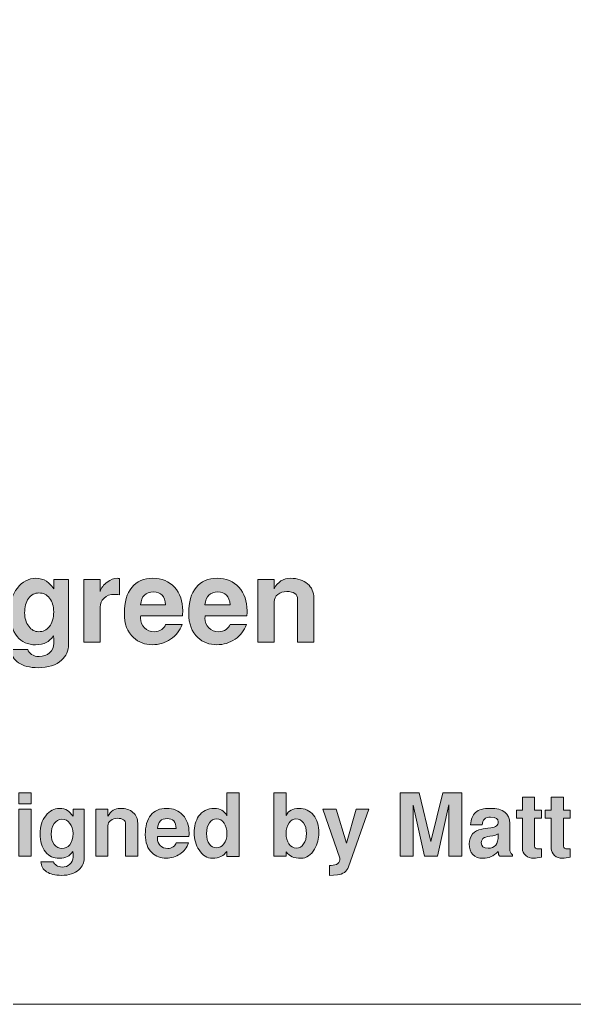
# Model space of a CAD drawing. Header units: inches. Extents: x 1.02 to 5.12, y -4.53 to -1.03.
# Drawn here: x 3.082 to 3.88, y -4.527 to -3.111 of the extents above; entities that cross this region are included whole.
import ezdxf

# ---------------------------------------------------------------- set-up
doc = ezdxf.new("R2010")
doc.units = ezdxf.units.IN
doc.header["$MEASUREMENT"] = 0
doc.layers.add('Layer 1', color=7, linetype='Continuous')

# ---------------------------------------------------------------- blocks, each defined once
blk = doc.blocks.new('block 18')
at = {"layer": 'Layer 1', "true_color": 0xed1f24}
h = blk.add_hatch(color=240, dxfattribs=at)
h.dxf.hatch_style = 2
edge = h.paths.add_edge_path()
edge.add_spline(control_points=[(3.152, -4.0092), (3.152, -4.0182), (3.1486, -4.0258), (3.1418, -4.0319), (3.134, -4.039), (3.1227, -4.0426), (3.108, -4.0426), (3.0961, -4.0426), (3.0868, -4.0402), (3.0799, -4.0356), (3.0731, -4.031), (3.0694, -4.0246), (3.0688, -4.0164), (3.0688, -4.0164), (3.0933, -4.0164), (3.0933, -4.0164), (3.0939, -4.0191), (3.0957, -4.0214), (3.0987, -4.0235), (3.1017, -4.0255), (3.1053, -4.0266), (3.1094, -4.0266), (3.1157, -4.0266), (3.1207, -4.0248), (3.1246, -4.0213), (3.1286, -4.0178), (3.1305, -4.0132), (3.1305, -4.0074), (3.1305, -4.0014), (3.1305, -3.9979), (3.1303, -3.9969), (3.1267, -4.0014), (3.1231, -4.0046), (3.1198, -4.0064), (3.1158, -4.0086), (3.1107, -4.0097), (3.1045, -4.0097), (3.0934, -4.0097), (3.0845, -4.0057), (3.0779, -3.9976), (3.071, -3.9891), (3.0675, -3.9775), (3.0675, -3.9627), (3.0675, -3.9489), (3.0711, -3.9374), (3.0782, -3.9281), (3.0854, -3.9187), (3.0942, -3.9141), (3.1047, -3.9141), (3.1106, -3.9141), (3.1157, -3.9154), (3.12, -3.9182), (3.1231, -3.9203), (3.1266, -3.9239), (3.1305, -3.9291), (3.1305, -3.9291), (3.1305, -3.9156), (3.1305, -3.9156), (3.1305, -3.9156), (3.152, -3.9156), (3.152, -3.9156), (3.152, -3.9156), (3.152, -4.0092), (3.152, -4.0092)], knot_values=[0, 0, 0, 0, 1, 1, 1, 2, 2, 2, 3, 3, 3, 4, 4, 4, 5, 5, 5, 6, 6, 6, 7, 7, 7, 8, 8, 8, 9, 9, 9, 10, 10, 10, 11, 11, 11, 12, 12, 12, 13, 13, 13, 14, 14, 14, 15, 15, 15, 16, 16, 16, 17, 17, 17, 18, 18, 18, 19, 19, 19, 20, 20, 20, 21, 21, 21, 21], degree=3, periodic=1)
edge = h.paths.add_edge_path()
edge.add_spline(control_points=[(3.1305, -3.9621), (3.1305, -3.9543), (3.1285, -3.9478), (3.1245, -3.9427), (3.1205, -3.9376), (3.1155, -3.9351), (3.1093, -3.9351), (3.1031, -3.9351), (3.0981, -3.9378), (3.0943, -3.9431), (3.0906, -3.9485), (3.0887, -3.9554), (3.0887, -3.9639), (3.0887, -3.9716), (3.0907, -3.978), (3.0946, -3.9831), (3.0985, -3.9883), (3.1033, -3.9909), (3.109, -3.9909), (3.1152, -3.9909), (3.1203, -3.9885), (3.1242, -3.9837), (3.1284, -3.9785), (3.1305, -3.9713), (3.1305, -3.9621)], knot_values=[0, 0, 0, 0, 1, 1, 1, 2, 2, 2, 3, 3, 3, 4, 4, 4, 5, 5, 5, 6, 6, 6, 7, 7, 7, 8, 8, 8, 8], degree=3, periodic=1)
h = blk.add_hatch(color=240, dxfattribs=at)
h.dxf.hatch_style = 2
edge = h.paths.add_edge_path()
edge.add_spline(control_points=[(3.2252, -3.9377), (3.2221, -3.9374), (3.2198, -3.9372), (3.2183, -3.9372), (3.2118, -3.9372), (3.2067, -3.939), (3.2029, -3.9425), (3.1992, -3.946), (3.1973, -3.9504), (3.1973, -3.9557), (3.1973, -3.9557), (3.1973, -4.0059), (3.1973, -4.0059), (3.1973, -4.0059), (3.174, -4.0059), (3.174, -4.0059), (3.174, -4.0059), (3.174, -3.9156), (3.174, -3.9156), (3.174, -3.9156), (3.1973, -3.9156), (3.1973, -3.9156), (3.1973, -3.9156), (3.1973, -3.9331), (3.1973, -3.9331), (3.199, -3.9277), (3.2023, -3.9232), (3.2073, -3.9196), (3.2123, -3.9159), (3.2173, -3.9141), (3.2223, -3.9141), (3.2229, -3.9141), (3.2238, -3.9142), (3.2252, -3.9144), (3.2252, -3.9144), (3.2252, -3.9377), (3.2252, -3.9377)], knot_values=[0, 0, 0, 0, 1, 1, 1, 2, 2, 2, 3, 3, 3, 4, 4, 4, 5, 5, 5, 6, 6, 6, 7, 7, 7, 8, 8, 8, 9, 9, 9, 10, 10, 10, 11, 11, 11, 12, 12, 12, 12], degree=3, periodic=1)
h = blk.add_hatch(color=240, dxfattribs=at)
h.dxf.hatch_style = 2
edge = h.paths.add_edge_path()
edge.add_spline(control_points=[(3.3162, -3.9609), (3.3162, -3.9636), (3.316, -3.9659), (3.3157, -3.9681), (3.3157, -3.9681), (3.2558, -3.9681), (3.2558, -3.9681), (3.2556, -3.9687), (3.2555, -3.9698), (3.2555, -3.9712), (3.2555, -3.9771), (3.2573, -3.9819), (3.261, -3.9855), (3.2646, -3.9891), (3.2693, -3.9909), (3.2752, -3.9909), (3.279, -3.9909), (3.2826, -3.9898), (3.2859, -3.9876), (3.2889, -3.9854), (3.2907, -3.9831), (3.2915, -3.9804), (3.2915, -3.9804), (3.3152, -3.9804), (3.3152, -3.9804), (3.3121, -3.9892), (3.3066, -3.9962), (3.2988, -4.0016), (3.2909, -4.0069), (3.2822, -4.0096), (3.2725, -4.0096), (3.2617, -4.0096), (3.2527, -4.0062), (3.2453, -3.9994), (3.2366, -3.9913), (3.2322, -3.9797), (3.2322, -3.9646), (3.2322, -3.9483), (3.2357, -3.9359), (3.2428, -3.9271), (3.2498, -3.9184), (3.26, -3.9141), (3.2732, -3.9141), (3.2861, -3.9141), (3.2965, -3.9184), (3.3043, -3.927), (3.3122, -3.9356), (3.3162, -3.9469), (3.3162, -3.9609)], knot_values=[0, 0, 0, 0, 1, 1, 1, 2, 2, 2, 3, 3, 3, 4, 4, 4, 5, 5, 5, 6, 6, 6, 7, 7, 7, 8, 8, 8, 9, 9, 9, 10, 10, 10, 11, 11, 11, 12, 12, 12, 13, 13, 13, 14, 14, 14, 15, 15, 15, 16, 16, 16, 16], degree=3, periodic=1)
edge = h.paths.add_edge_path()
edge.add_spline(control_points=[(3.2915, -3.9524), (3.2908, -3.9398), (3.285, -3.9336), (3.274, -3.9336), (3.2629, -3.9336), (3.2567, -3.9398), (3.2555, -3.9524), (3.2555, -3.9524), (3.2915, -3.9524), (3.2915, -3.9524)], knot_values=[0, 0, 0, 0, 1, 1, 1, 2, 2, 2, 3, 3, 3, 3], degree=3, periodic=1)
h = blk.add_hatch(color=240, dxfattribs=at)
h.dxf.hatch_style = 2
edge = h.paths.add_edge_path()
edge.add_spline(control_points=[(3.4088, -3.9609), (3.4088, -3.9636), (3.4087, -3.9659), (3.4083, -3.9681), (3.4083, -3.9681), (3.3485, -3.9681), (3.3485, -3.9681), (3.3483, -3.9687), (3.3482, -3.9698), (3.3482, -3.9712), (3.3482, -3.9771), (3.35, -3.9819), (3.3536, -3.9855), (3.3573, -3.9891), (3.362, -3.9909), (3.3678, -3.9909), (3.3717, -3.9909), (3.3753, -3.9898), (3.3786, -3.9876), (3.3815, -3.9854), (3.3834, -3.9831), (3.3842, -3.9804), (3.3842, -3.9804), (3.4078, -3.9804), (3.4078, -3.9804), (3.4047, -3.9892), (3.3993, -3.9962), (3.3914, -4.0016), (3.3836, -4.0069), (3.3748, -4.0096), (3.3652, -4.0096), (3.3544, -4.0096), (3.3453, -4.0062), (3.338, -3.9994), (3.3292, -3.9913), (3.3248, -3.9797), (3.3248, -3.9646), (3.3248, -3.9483), (3.3284, -3.9359), (3.3354, -3.9271), (3.3425, -3.9184), (3.3526, -3.9141), (3.3658, -3.9141), (3.3787, -3.9141), (3.3891, -3.9184), (3.397, -3.927), (3.4049, -3.9356), (3.4088, -3.9469), (3.4088, -3.9609)], knot_values=[0, 0, 0, 0, 1, 1, 1, 2, 2, 2, 3, 3, 3, 4, 4, 4, 5, 5, 5, 6, 6, 6, 7, 7, 7, 8, 8, 8, 9, 9, 9, 10, 10, 10, 11, 11, 11, 12, 12, 12, 13, 13, 13, 14, 14, 14, 15, 15, 15, 16, 16, 16, 16], degree=3, periodic=1)
edge = h.paths.add_edge_path()
edge.add_spline(control_points=[(3.3842, -3.9524), (3.3835, -3.9398), (3.3777, -3.9336), (3.3667, -3.9336), (3.3556, -3.9336), (3.3494, -3.9398), (3.3482, -3.9524), (3.3482, -3.9524), (3.3842, -3.9524), (3.3842, -3.9524)], knot_values=[0, 0, 0, 0, 1, 1, 1, 2, 2, 2, 3, 3, 3, 3], degree=3, periodic=1)
h = blk.add_hatch(color=240, dxfattribs=at)
h.dxf.hatch_style = 2
edge = h.paths.add_edge_path()
edge.add_spline(control_points=[(3.5048, -4.0059), (3.5048, -4.0059), (3.4815, -4.0059), (3.4815, -4.0059), (3.4815, -4.0059), (3.4815, -3.9439), (3.4815, -3.9439), (3.4815, -3.9406), (3.4801, -3.9379), (3.4773, -3.936), (3.4746, -3.934), (3.4708, -3.9331), (3.466, -3.9331), (3.4608, -3.9331), (3.4564, -3.9344), (3.4529, -3.9372), (3.4494, -3.94), (3.4477, -3.9435), (3.4477, -3.9477), (3.4477, -3.9477), (3.4477, -4.0059), (3.4477, -4.0059), (3.4477, -4.0059), (3.4243, -4.0059), (3.4243, -4.0059), (3.4243, -4.0059), (3.4243, -3.9156), (3.4243, -3.9156), (3.4243, -3.9156), (3.4477, -3.9156), (3.4477, -3.9156), (3.4477, -3.9156), (3.4477, -3.9291), (3.4477, -3.9291), (3.4529, -3.9191), (3.4608, -3.9141), (3.4713, -3.9141), (3.4815, -3.9141), (3.4896, -3.9167), (3.4957, -3.9219), (3.5018, -3.9271), (3.5048, -3.934), (3.5048, -3.9426), (3.5048, -3.9426), (3.5048, -4.0059), (3.5048, -4.0059)], knot_values=[0, 0, 0, 0, 1, 1, 1, 2, 2, 2, 3, 3, 3, 4, 4, 4, 5, 5, 5, 6, 6, 6, 7, 7, 7, 8, 8, 8, 9, 9, 9, 10, 10, 10, 11, 11, 11, 12, 12, 12, 13, 13, 13, 14, 14, 14, 15, 15, 15, 15], degree=3, periodic=1)
at = {"layer": 'Layer 1', "lineweight": 0}
for points, knots in [([(3.152, -4.0092), (3.152, -4.0182), (3.1486, -4.0258), (3.1418, -4.0319), (3.134, -4.039), (3.1227, -4.0426), (3.108, -4.0426), (3.0961, -4.0426), (3.0868, -4.0402), (3.0799, -4.0356), (3.0731, -4.031), (3.0694, -4.0246), (3.0688, -4.0164), (3.0688, -4.0164), (3.0933, -4.0164), (3.0933, -4.0164), (3.0939, -4.0191), (3.0957, -4.0214), (3.0987, -4.0235), (3.1017, -4.0255), (3.1053, -4.0266), (3.1094, -4.0266), (3.1157, -4.0266), (3.1207, -4.0248), (3.1246, -4.0213), (3.1286, -4.0178), (3.1305, -4.0132), (3.1305, -4.0074), (3.1305, -4.0014), (3.1305, -3.9979), (3.1303, -3.9969), (3.1267, -4.0014), (3.1231, -4.0046), (3.1198, -4.0064), (3.1158, -4.0086), (3.1107, -4.0097), (3.1045, -4.0097), (3.0934, -4.0097), (3.0845, -4.0057), (3.0779, -3.9976), (3.071, -3.9891), (3.0675, -3.9775), (3.0675, -3.9627), (3.0675, -3.9489), (3.0711, -3.9374), (3.0782, -3.9281), (3.0854, -3.9187), (3.0942, -3.9141), (3.1047, -3.9141), (3.1106, -3.9141), (3.1157, -3.9154), (3.12, -3.9182), (3.1231, -3.9203), (3.1266, -3.9239), (3.1305, -3.9291), (3.1305, -3.9291), (3.1305, -3.9156), (3.1305, -3.9156), (3.1305, -3.9156), (3.152, -3.9156), (3.152, -3.9156), (3.152, -3.9156), (3.152, -4.0092), (3.152, -4.0092)], [0, 0, 0, 0, 1, 1, 1, 2, 2, 2, 3, 3, 3, 4, 4, 4, 5, 5, 5, 6, 6, 6, 7, 7, 7, 8, 8, 8, 9, 9, 9, 10, 10, 10, 11, 11, 11, 12, 12, 12, 13, 13, 13, 14, 14, 14, 15, 15, 15, 16, 16, 16, 17, 17, 17, 18, 18, 18, 19, 19, 19, 20, 20, 20, 21, 21, 21, 21]), ([(3.2252, -3.9377), (3.2221, -3.9374), (3.2198, -3.9372), (3.2183, -3.9372), (3.2118, -3.9372), (3.2067, -3.939), (3.2029, -3.9425), (3.1992, -3.946), (3.1973, -3.9504), (3.1973, -3.9557), (3.1973, -3.9557), (3.1973, -4.0059), (3.1973, -4.0059), (3.1973, -4.0059), (3.174, -4.0059), (3.174, -4.0059), (3.174, -4.0059), (3.174, -3.9156), (3.174, -3.9156), (3.174, -3.9156), (3.1973, -3.9156), (3.1973, -3.9156), (3.1973, -3.9156), (3.1973, -3.9331), (3.1973, -3.9331), (3.199, -3.9277), (3.2023, -3.9232), (3.2073, -3.9196), (3.2123, -3.9159), (3.2173, -3.9141), (3.2223, -3.9141), (3.2229, -3.9141), (3.2238, -3.9142), (3.2252, -3.9144), (3.2252, -3.9144), (3.2252, -3.9377), (3.2252, -3.9377)], [0, 0, 0, 0, 1, 1, 1, 2, 2, 2, 3, 3, 3, 4, 4, 4, 5, 5, 5, 6, 6, 6, 7, 7, 7, 8, 8, 8, 9, 9, 9, 10, 10, 10, 11, 11, 11, 12, 12, 12, 12]), ([(3.3162, -3.9609), (3.3162, -3.9636), (3.316, -3.9659), (3.3157, -3.9681), (3.3157, -3.9681), (3.2558, -3.9681), (3.2558, -3.9681), (3.2556, -3.9687), (3.2555, -3.9698), (3.2555, -3.9712), (3.2555, -3.9771), (3.2573, -3.9819), (3.261, -3.9855), (3.2646, -3.9891), (3.2693, -3.9909), (3.2752, -3.9909), (3.279, -3.9909), (3.2826, -3.9898), (3.2859, -3.9876), (3.2889, -3.9854), (3.2907, -3.9831), (3.2915, -3.9804), (3.2915, -3.9804), (3.3152, -3.9804), (3.3152, -3.9804), (3.3121, -3.9892), (3.3066, -3.9962), (3.2988, -4.0016), (3.2909, -4.0069), (3.2822, -4.0096), (3.2725, -4.0096), (3.2617, -4.0096), (3.2527, -4.0062), (3.2453, -3.9994), (3.2366, -3.9913), (3.2322, -3.9797), (3.2322, -3.9646), (3.2322, -3.9483), (3.2357, -3.9359), (3.2428, -3.9271), (3.2498, -3.9184), (3.26, -3.9141), (3.2732, -3.9141), (3.2861, -3.9141), (3.2965, -3.9184), (3.3043, -3.927), (3.3122, -3.9356), (3.3162, -3.9469), (3.3162, -3.9609)], [0, 0, 0, 0, 1, 1, 1, 2, 2, 2, 3, 3, 3, 4, 4, 4, 5, 5, 5, 6, 6, 6, 7, 7, 7, 8, 8, 8, 9, 9, 9, 10, 10, 10, 11, 11, 11, 12, 12, 12, 13, 13, 13, 14, 14, 14, 15, 15, 15, 16, 16, 16, 16]), ([(3.4088, -3.9609), (3.4088, -3.9636), (3.4087, -3.9659), (3.4083, -3.9681), (3.4083, -3.9681), (3.3485, -3.9681), (3.3485, -3.9681), (3.3483, -3.9687), (3.3482, -3.9698), (3.3482, -3.9712), (3.3482, -3.9771), (3.35, -3.9819), (3.3536, -3.9855), (3.3573, -3.9891), (3.362, -3.9909), (3.3678, -3.9909), (3.3717, -3.9909), (3.3753, -3.9898), (3.3786, -3.9876), (3.3815, -3.9854), (3.3834, -3.9831), (3.3842, -3.9804), (3.3842, -3.9804), (3.4078, -3.9804), (3.4078, -3.9804), (3.4047, -3.9892), (3.3993, -3.9962), (3.3914, -4.0016), (3.3836, -4.0069), (3.3748, -4.0096), (3.3652, -4.0096), (3.3544, -4.0096), (3.3453, -4.0062), (3.338, -3.9994), (3.3292, -3.9913), (3.3248, -3.9797), (3.3248, -3.9646), (3.3248, -3.9483), (3.3284, -3.9359), (3.3354, -3.9271), (3.3425, -3.9184), (3.3526, -3.9141), (3.3658, -3.9141), (3.3787, -3.9141), (3.3891, -3.9184), (3.397, -3.927), (3.4049, -3.9356), (3.4088, -3.9469), (3.4088, -3.9609)], [0, 0, 0, 0, 1, 1, 1, 2, 2, 2, 3, 3, 3, 4, 4, 4, 5, 5, 5, 6, 6, 6, 7, 7, 7, 8, 8, 8, 9, 9, 9, 10, 10, 10, 11, 11, 11, 12, 12, 12, 13, 13, 13, 14, 14, 14, 15, 15, 15, 16, 16, 16, 16]), ([(3.5048, -4.0059), (3.5048, -4.0059), (3.4815, -4.0059), (3.4815, -4.0059), (3.4815, -4.0059), (3.4815, -3.9439), (3.4815, -3.9439), (3.4815, -3.9406), (3.4801, -3.9379), (3.4773, -3.936), (3.4746, -3.934), (3.4708, -3.9331), (3.466, -3.9331), (3.4608, -3.9331), (3.4564, -3.9344), (3.4529, -3.9372), (3.4494, -3.94), (3.4477, -3.9435), (3.4477, -3.9477), (3.4477, -3.9477), (3.4477, -4.0059), (3.4477, -4.0059), (3.4477, -4.0059), (3.4243, -4.0059), (3.4243, -4.0059), (3.4243, -4.0059), (3.4243, -3.9156), (3.4243, -3.9156), (3.4243, -3.9156), (3.4477, -3.9156), (3.4477, -3.9156), (3.4477, -3.9156), (3.4477, -3.9291), (3.4477, -3.9291), (3.4529, -3.9191), (3.4608, -3.9141), (3.4713, -3.9141), (3.4815, -3.9141), (3.4896, -3.9167), (3.4957, -3.9219), (3.5018, -3.9271), (3.5048, -3.934), (3.5048, -3.9426), (3.5048, -3.9426), (3.5048, -4.0059), (3.5048, -4.0059)], [0, 0, 0, 0, 1, 1, 1, 2, 2, 2, 3, 3, 3, 4, 4, 4, 5, 5, 5, 6, 6, 6, 7, 7, 7, 8, 8, 8, 9, 9, 9, 10, 10, 10, 11, 11, 11, 12, 12, 12, 13, 13, 13, 14, 14, 14, 15, 15, 15, 15]), ([(3.1305, -3.9621), (3.1305, -3.9543), (3.1285, -3.9478), (3.1245, -3.9427), (3.1205, -3.9376), (3.1155, -3.9351), (3.1093, -3.9351), (3.1031, -3.9351), (3.0981, -3.9378), (3.0943, -3.9431), (3.0906, -3.9485), (3.0887, -3.9554), (3.0887, -3.9639), (3.0887, -3.9716), (3.0907, -3.978), (3.0946, -3.9831), (3.0985, -3.9883), (3.1033, -3.9909), (3.109, -3.9909), (3.1152, -3.9909), (3.1203, -3.9885), (3.1242, -3.9837), (3.1284, -3.9785), (3.1305, -3.9713), (3.1305, -3.9621)], [0, 0, 0, 0, 1, 1, 1, 2, 2, 2, 3, 3, 3, 4, 4, 4, 5, 5, 5, 6, 6, 6, 7, 7, 7, 8, 8, 8, 8]), ([(3.2915, -3.9524), (3.2908, -3.9398), (3.285, -3.9336), (3.274, -3.9336), (3.2629, -3.9336), (3.2567, -3.9398), (3.2555, -3.9524), (3.2555, -3.9524), (3.2915, -3.9524), (3.2915, -3.9524)], [0, 0, 0, 0, 1, 1, 1, 2, 2, 2, 3, 3, 3, 3]), ([(3.3842, -3.9524), (3.3835, -3.9398), (3.3777, -3.9336), (3.3667, -3.9336), (3.3556, -3.9336), (3.3494, -3.9398), (3.3482, -3.9524), (3.3482, -3.9524), (3.3842, -3.9524), (3.3842, -3.9524)], [0, 0, 0, 0, 1, 1, 1, 2, 2, 2, 3, 3, 3, 3])]:
    blk.add_open_spline(points, degree=3, knots=knots, dxfattribs=at)
blk = doc.blocks.new('block 16')
at = {"layer": 'Layer 1'}
blk.add_blockref('block 18', (0, 0), dxfattribs=at)
blk = doc.blocks.new('block 6')
at = {"layer": 'Layer 1'}
blk.add_blockref('block 16', (0, 0), dxfattribs=at)
blk = doc.blocks.new('block 2')
at = {"layer": 'Layer 1', "color": 7, "lineweight": 5, "true_color": 0xffffff}
blk.add_open_spline([(3.0372, -1.0266), (4.0738, -1.0266), (5.1219, -1.0266), (5.1219, -1.0266), (5.1219, -1.0266), (5.1219, -4.5266), (5.1219, -4.5266), (5.1219, -4.5266), (1.0193, -4.5266), (1.0193, -4.5266), (1.0193, -4.5266), (1.0193, -1.0266), (1.0193, -1.0266), (1.0193, -1.0266), (2.0228, -1.0266), (3.0372, -1.0266)], degree=3, knots=[0, 0, 0, 0, 1, 1, 1, 2, 2, 2, 3, 3, 3, 4, 4, 4, 5, 5, 5, 5], dxfattribs=at)
at = {"layer": 'Layer 1'}
blk.add_blockref('block 6', (0, 0), dxfattribs=at)
blk = doc.blocks.new('block 29')
at = {"layer": 'Layer 1', "true_color": 0xed1f24}
h = blk.add_hatch(color=240, dxfattribs=at)
h.dxf.hatch_style = 2
h.paths.add_polyline_path([(3.0979, -4.2382), (3.0804, -4.2382), (3.0804, -4.2226), (3.0979, -4.2226)])
h.paths.add_polyline_path([(3.0979, -4.3137), (3.0804, -4.3137), (3.0804, -4.246), (3.0979, -4.246)])
h = blk.add_hatch(color=240, dxfattribs=at)
h.dxf.hatch_style = 2
edge = h.paths.add_edge_path()
edge.add_spline(control_points=[(3.3972, -4.3141), (3.3972, -4.3141), (3.3797, -4.3141), (3.3797, -4.3141), (3.3797, -4.3141), (3.3797, -4.3067), (3.3797, -4.3067), (3.3753, -4.3133), (3.3684, -4.3166), (3.3589, -4.3166), (3.3513, -4.3166), (3.3448, -4.3127), (3.3397, -4.3047), (3.335, -4.2975), (3.3327, -4.2893), (3.3327, -4.2802), (3.3327, -4.2706), (3.3348, -4.2626), (3.339, -4.2562), (3.3442, -4.2487), (3.3518, -4.2449), (3.3618, -4.2449), (3.37, -4.2449), (3.376, -4.2484), (3.3797, -4.2554), (3.3797, -4.2554), (3.3797, -4.2226), (3.3797, -4.2226), (3.3797, -4.2226), (3.3972, -4.2226), (3.3972, -4.2226), (3.3972, -4.2226), (3.3972, -4.3141), (3.3972, -4.3141)], knot_values=[0, 0, 0, 0, 1, 1, 1, 2, 2, 2, 3, 3, 3, 4, 4, 4, 5, 5, 5, 6, 6, 6, 7, 7, 7, 8, 8, 8, 9, 9, 9, 10, 10, 10, 11, 11, 11, 11], degree=3, periodic=1)
edge = h.paths.add_edge_path()
edge.add_spline(control_points=[(3.3797, -4.2813), (3.3797, -4.2751), (3.3783, -4.27), (3.3756, -4.266), (3.3728, -4.262), (3.3694, -4.26), (3.3652, -4.26), (3.3608, -4.26), (3.3572, -4.2619), (3.3545, -4.2657), (3.3519, -4.2695), (3.3505, -4.2747), (3.3505, -4.2811), (3.3505, -4.2875), (3.3519, -4.2926), (3.3547, -4.2964), (3.3571, -4.3), (3.3603, -4.3017), (3.3642, -4.3017), (3.3688, -4.3017), (3.3725, -4.2999), (3.3754, -4.2961), (3.3782, -4.2923), (3.3797, -4.2874), (3.3797, -4.2813)], knot_values=[0, 0, 0, 0, 1, 1, 1, 2, 2, 2, 3, 3, 3, 4, 4, 4, 5, 5, 5, 6, 6, 6, 7, 7, 7, 8, 8, 8, 8], degree=3, periodic=1)
h = blk.add_hatch(color=240, dxfattribs=at)
h.dxf.hatch_style = 2
edge = h.paths.add_edge_path()
edge.add_spline(control_points=[(3.5119, -4.2802), (3.5119, -4.2884), (3.5099, -4.2961), (3.5058, -4.3034), (3.5008, -4.3122), (3.4943, -4.3166), (3.4863, -4.3166), (3.4811, -4.3166), (3.4769, -4.3159), (3.4736, -4.3144), (3.4706, -4.3129), (3.4678, -4.3106), (3.4649, -4.3072), (3.4649, -4.3072), (3.4649, -4.3137), (3.4649, -4.3137), (3.4649, -4.3137), (3.4474, -4.3137), (3.4474, -4.3137), (3.4474, -4.3137), (3.4474, -4.2226), (3.4474, -4.2226), (3.4474, -4.2226), (3.4649, -4.2226), (3.4649, -4.2226), (3.4649, -4.2226), (3.4649, -4.255), (3.4649, -4.255), (3.4682, -4.2482), (3.4743, -4.2449), (3.4834, -4.2449), (3.4922, -4.2449), (3.4991, -4.2481), (3.5042, -4.2546), (3.5094, -4.2611), (3.5119, -4.2697), (3.5119, -4.2802)], knot_values=[0, 0, 0, 0, 1, 1, 1, 2, 2, 2, 3, 3, 3, 4, 4, 4, 5, 5, 5, 6, 6, 6, 7, 7, 7, 8, 8, 8, 9, 9, 9, 10, 10, 10, 11, 11, 11, 12, 12, 12, 12], degree=3, periodic=1)
edge = h.paths.add_edge_path()
edge.add_spline(control_points=[(3.4941, -4.2812), (3.4941, -4.2748), (3.4927, -4.2697), (3.4899, -4.2658), (3.4872, -4.2619), (3.4836, -4.26), (3.4791, -4.26), (3.4752, -4.26), (3.4719, -4.262), (3.4691, -4.2659), (3.4663, -4.2699), (3.4649, -4.2749), (3.4649, -4.2809), (3.4649, -4.287), (3.4663, -4.2921), (3.469, -4.296), (3.4718, -4.2999), (3.4753, -4.3019), (3.4797, -4.3019), (3.484, -4.3019), (3.4874, -4.2999), (3.4901, -4.2961), (3.4927, -4.2922), (3.4941, -4.2872), (3.4941, -4.2812)], knot_values=[0, 0, 0, 0, 1, 1, 1, 2, 2, 2, 3, 3, 3, 4, 4, 4, 5, 5, 5, 6, 6, 6, 7, 7, 7, 8, 8, 8, 8], degree=3, periodic=1)
h = blk.add_hatch(color=240, dxfattribs=at)
h.dxf.hatch_style = 2
h.paths.add_polyline_path([(3.7177, -4.3137), (3.6989, -4.3137), (3.6989, -4.2397), (3.6827, -4.3137), (3.6639, -4.3137), (3.6477, -4.2401), (3.6477, -4.3137), (3.6289, -4.3137), (3.6289, -4.2226), (3.6564, -4.2226), (3.6733, -4.2924), (3.6904, -4.2226), (3.7177, -4.2226)])
h = blk.add_hatch(color=240, dxfattribs=at)
h.dxf.hatch_style = 2
edge = h.paths.add_edge_path()
edge.add_spline(control_points=[(3.8321, -4.3151), (3.828, -4.3161), (3.8243, -4.3166), (3.8209, -4.3166), (3.8165, -4.3166), (3.8127, -4.3153), (3.8096, -4.3126), (3.8064, -4.3098), (3.8048, -4.3066), (3.8048, -4.3029), (3.8048, -4.3029), (3.8048, -4.259), (3.8048, -4.259), (3.8048, -4.259), (3.7962, -4.259), (3.7962, -4.259), (3.7962, -4.259), (3.7962, -4.2474), (3.7962, -4.2474), (3.7962, -4.2474), (3.8048, -4.2474), (3.8048, -4.2474), (3.8048, -4.2474), (3.8048, -4.229), (3.8048, -4.229), (3.8048, -4.229), (3.8223, -4.229), (3.8223, -4.229), (3.8223, -4.229), (3.8223, -4.2474), (3.8223, -4.2474), (3.8223, -4.2474), (3.8321, -4.2474), (3.8321, -4.2474), (3.8321, -4.2474), (3.8321, -4.259), (3.8321, -4.259), (3.8321, -4.259), (3.8223, -4.259), (3.8223, -4.259), (3.8223, -4.259), (3.8223, -4.2994), (3.8223, -4.2994), (3.8223, -4.3019), (3.8243, -4.3032), (3.8282, -4.3032), (3.8291, -4.3032), (3.8304, -4.3031), (3.8321, -4.303), (3.8321, -4.303), (3.8321, -4.3151), (3.8321, -4.3151)], knot_values=[0, 0, 0, 0, 1, 1, 1, 2, 2, 2, 3, 3, 3, 4, 4, 4, 5, 5, 5, 6, 6, 6, 7, 7, 7, 8, 8, 8, 9, 9, 9, 10, 10, 10, 11, 11, 11, 12, 12, 12, 13, 13, 13, 14, 14, 14, 15, 15, 15, 16, 16, 16, 17, 17, 17, 17], degree=3, periodic=1)
h = blk.add_hatch(color=240, dxfattribs=at)
h.dxf.hatch_style = 2
edge = h.paths.add_edge_path()
edge.add_spline(control_points=[(3.8737, -4.3151), (3.8696, -4.3161), (3.8659, -4.3166), (3.8626, -4.3166), (3.8581, -4.3166), (3.8543, -4.3153), (3.8512, -4.3126), (3.848, -4.3098), (3.8464, -4.3066), (3.8464, -4.3029), (3.8464, -4.3029), (3.8464, -4.259), (3.8464, -4.259), (3.8464, -4.259), (3.8378, -4.259), (3.8378, -4.259), (3.8378, -4.259), (3.8378, -4.2474), (3.8378, -4.2474), (3.8378, -4.2474), (3.8464, -4.2474), (3.8464, -4.2474), (3.8464, -4.2474), (3.8464, -4.229), (3.8464, -4.229), (3.8464, -4.229), (3.8639, -4.229), (3.8639, -4.229), (3.8639, -4.229), (3.8639, -4.2474), (3.8639, -4.2474), (3.8639, -4.2474), (3.8737, -4.2474), (3.8737, -4.2474), (3.8737, -4.2474), (3.8737, -4.259), (3.8737, -4.259), (3.8737, -4.259), (3.8639, -4.259), (3.8639, -4.259), (3.8639, -4.259), (3.8639, -4.2994), (3.8639, -4.2994), (3.8639, -4.3019), (3.8659, -4.3032), (3.8698, -4.3032), (3.8707, -4.3032), (3.872, -4.3031), (3.8737, -4.303), (3.8737, -4.303), (3.8737, -4.3151), (3.8737, -4.3151)], knot_values=[0, 0, 0, 0, 1, 1, 1, 2, 2, 2, 3, 3, 3, 4, 4, 4, 5, 5, 5, 6, 6, 6, 7, 7, 7, 8, 8, 8, 9, 9, 9, 10, 10, 10, 11, 11, 11, 12, 12, 12, 13, 13, 13, 14, 14, 14, 15, 15, 15, 16, 16, 16, 17, 17, 17, 17], degree=3, periodic=1)
h = blk.add_hatch(color=240, dxfattribs=at)
h.dxf.hatch_style = 2
edge = h.paths.add_edge_path()
edge.add_spline(control_points=[(3.1744, -4.3162), (3.1744, -4.323), (3.1719, -4.3287), (3.1668, -4.3332), (3.1609, -4.3386), (3.1524, -4.3412), (3.1414, -4.3412), (3.1325, -4.3412), (3.1255, -4.3395), (3.1204, -4.3361), (3.1152, -4.3326), (3.1125, -4.3278), (3.112, -4.3216), (3.112, -4.3216), (3.1304, -4.3216), (3.1304, -4.3216), (3.1308, -4.3236), (3.1322, -4.3254), (3.1344, -4.3269), (3.1367, -4.3285), (3.1394, -4.3292), (3.1425, -4.3292), (3.1471, -4.3292), (3.151, -4.3279), (3.1539, -4.3253), (3.1568, -4.3227), (3.1583, -4.3192), (3.1583, -4.3149), (3.1583, -4.3104), (3.1583, -4.3077), (3.1582, -4.307), (3.1554, -4.3104), (3.1528, -4.3128), (3.1503, -4.3141), (3.1472, -4.3158), (3.1434, -4.3166), (3.1388, -4.3166), (3.1304, -4.3166), (3.1238, -4.3136), (3.1188, -4.3075), (3.1136, -4.3012), (3.111, -4.2925), (3.111, -4.2814), (3.111, -4.271), (3.1137, -4.2624), (3.1191, -4.2554), (3.1245, -4.2484), (3.1311, -4.2449), (3.1389, -4.2449), (3.1434, -4.2449), (3.1472, -4.2459), (3.1504, -4.248), (3.1527, -4.2496), (3.1554, -4.2523), (3.1583, -4.2561), (3.1583, -4.2561), (3.1583, -4.246), (3.1583, -4.246), (3.1583, -4.246), (3.1744, -4.246), (3.1744, -4.246), (3.1744, -4.246), (3.1744, -4.3162), (3.1744, -4.3162)], knot_values=[0, 0, 0, 0, 1, 1, 1, 2, 2, 2, 3, 3, 3, 4, 4, 4, 5, 5, 5, 6, 6, 6, 7, 7, 7, 8, 8, 8, 9, 9, 9, 10, 10, 10, 11, 11, 11, 12, 12, 12, 13, 13, 13, 14, 14, 14, 15, 15, 15, 16, 16, 16, 17, 17, 17, 18, 18, 18, 19, 19, 19, 20, 20, 20, 21, 21, 21, 21], degree=3, periodic=1)
edge = h.paths.add_edge_path()
edge.add_spline(control_points=[(3.1583, -4.2809), (3.1583, -4.275), (3.1568, -4.2702), (3.1538, -4.2664), (3.1508, -4.2625), (3.147, -4.2606), (3.1424, -4.2606), (3.1377, -4.2606), (3.134, -4.2626), (3.1312, -4.2667), (3.1283, -4.2707), (3.1269, -4.2759), (3.1269, -4.2822), (3.1269, -4.288), (3.1284, -4.2928), (3.1314, -4.2967), (3.1343, -4.3006), (3.1379, -4.3025), (3.1422, -4.3025), (3.1468, -4.3025), (3.1506, -4.3007), (3.1535, -4.2971), (3.1567, -4.2932), (3.1583, -4.2878), (3.1583, -4.2809)], knot_values=[0, 0, 0, 0, 1, 1, 1, 2, 2, 2, 3, 3, 3, 4, 4, 4, 5, 5, 5, 6, 6, 6, 7, 7, 7, 8, 8, 8, 8], degree=3, periodic=1)
h = blk.add_hatch(color=240, dxfattribs=at)
h.dxf.hatch_style = 2
edge = h.paths.add_edge_path()
edge.add_spline(control_points=[(3.2514, -4.3137), (3.2514, -4.3137), (3.2339, -4.3137), (3.2339, -4.3137), (3.2339, -4.3137), (3.2339, -4.2672), (3.2339, -4.2672), (3.2339, -4.2647), (3.2329, -4.2628), (3.2308, -4.2613), (3.2287, -4.2598), (3.2259, -4.2591), (3.2223, -4.2591), (3.2184, -4.2591), (3.2151, -4.2602), (3.2125, -4.2622), (3.2099, -4.2643), (3.2085, -4.2669), (3.2085, -4.2701), (3.2085, -4.2701), (3.2085, -4.3137), (3.2085, -4.3137), (3.2085, -4.3137), (3.191, -4.3137), (3.191, -4.3137), (3.191, -4.3137), (3.191, -4.246), (3.191, -4.246), (3.191, -4.246), (3.2085, -4.246), (3.2085, -4.246), (3.2085, -4.246), (3.2085, -4.2561), (3.2085, -4.2561), (3.2125, -4.2486), (3.2184, -4.2449), (3.2263, -4.2449), (3.2339, -4.2449), (3.24, -4.2468), (3.2445, -4.2507), (3.2491, -4.2547), (3.2514, -4.2598), (3.2514, -4.2662), (3.2514, -4.2662), (3.2514, -4.3137), (3.2514, -4.3137)], knot_values=[0, 0, 0, 0, 1, 1, 1, 2, 2, 2, 3, 3, 3, 4, 4, 4, 5, 5, 5, 6, 6, 6, 7, 7, 7, 8, 8, 8, 9, 9, 9, 10, 10, 10, 11, 11, 11, 12, 12, 12, 13, 13, 13, 14, 14, 14, 15, 15, 15, 15], degree=3, periodic=1)
h = blk.add_hatch(color=240, dxfattribs=at)
h.dxf.hatch_style = 2
edge = h.paths.add_edge_path()
edge.add_spline(control_points=[(3.3253, -4.28), (3.3253, -4.282), (3.3252, -4.2838), (3.3249, -4.2854), (3.3249, -4.2854), (3.28, -4.2854), (3.28, -4.2854), (3.2799, -4.2859), (3.2798, -4.2867), (3.2798, -4.2877), (3.2798, -4.2922), (3.2812, -4.2957), (3.2839, -4.2984), (3.2866, -4.3011), (3.2902, -4.3025), (3.2945, -4.3025), (3.2974, -4.3025), (3.3001, -4.3017), (3.3026, -4.3), (3.3048, -4.2984), (3.3062, -4.2966), (3.3068, -4.2946), (3.3068, -4.2946), (3.3245, -4.2946), (3.3245, -4.2946), (3.3222, -4.3012), (3.3181, -4.3065), (3.3122, -4.3105), (3.3064, -4.3145), (3.2998, -4.3165), (3.2925, -4.3165), (3.2845, -4.3165), (3.2777, -4.314), (3.2722, -4.3089), (3.2656, -4.3028), (3.2623, -4.2941), (3.2623, -4.2827), (3.2623, -4.2706), (3.2649, -4.2612), (3.2702, -4.2547), (3.2755, -4.2481), (3.2831, -4.2449), (3.293, -4.2449), (3.3027, -4.2449), (3.3105, -4.2481), (3.3164, -4.2546), (3.3223, -4.261), (3.3253, -4.2695), (3.3253, -4.28)], knot_values=[0, 0, 0, 0, 1, 1, 1, 2, 2, 2, 3, 3, 3, 4, 4, 4, 5, 5, 5, 6, 6, 6, 7, 7, 7, 8, 8, 8, 9, 9, 9, 10, 10, 10, 11, 11, 11, 12, 12, 12, 13, 13, 13, 14, 14, 14, 15, 15, 15, 16, 16, 16, 16], degree=3, periodic=1)
edge = h.paths.add_edge_path()
edge.add_spline(control_points=[(3.3068, -4.2736), (3.3063, -4.2642), (3.3019, -4.2595), (3.2937, -4.2595), (3.2853, -4.2595), (3.2807, -4.2642), (3.2798, -4.2736), (3.2798, -4.2736), (3.3068, -4.2736), (3.3068, -4.2736)], knot_values=[0, 0, 0, 0, 1, 1, 1, 2, 2, 2, 3, 3, 3, 3], degree=3, periodic=1)
h = blk.add_hatch(color=240, dxfattribs=at)
h.dxf.hatch_style = 2
edge = h.paths.add_edge_path()
edge.add_spline(control_points=[(3.5838, -4.246), (3.5838, -4.246), (3.5548, -4.3287), (3.5548, -4.3287), (3.5523, -4.3358), (3.5469, -4.3397), (3.5386, -4.3404), (3.5386, -4.3404), (3.5271, -4.3412), (3.5271, -4.3412), (3.5271, -4.3412), (3.5271, -4.3269), (3.5271, -4.3269), (3.5271, -4.3269), (3.5297, -4.3269), (3.5297, -4.3269), (3.5381, -4.3269), (3.5423, -4.3234), (3.5423, -4.3164), (3.5423, -4.3164), (3.5177, -4.246), (3.5177, -4.246), (3.5177, -4.246), (3.537, -4.246), (3.537, -4.246), (3.537, -4.246), (3.5517, -4.2951), (3.5517, -4.2951), (3.5517, -4.2951), (3.5658, -4.246), (3.5658, -4.246), (3.5658, -4.246), (3.5838, -4.246), (3.5838, -4.246)], knot_values=[0, 0, 0, 0, 1, 1, 1, 2, 2, 2, 3, 3, 3, 4, 4, 4, 5, 5, 5, 6, 6, 6, 7, 7, 7, 8, 8, 8, 9, 9, 9, 10, 10, 10, 11, 11, 11, 11], degree=3, periodic=1)
h = blk.add_hatch(color=240, dxfattribs=at)
h.dxf.hatch_style = 2
edge = h.paths.add_edge_path()
edge.add_spline(control_points=[(3.7904, -4.3137), (3.7904, -4.3137), (3.7718, -4.3137), (3.7718, -4.3137), (3.771, -4.3124), (3.7703, -4.3102), (3.7699, -4.3071), (3.7635, -4.3135), (3.7563, -4.3167), (3.7483, -4.3167), (3.7418, -4.3167), (3.7369, -4.3149), (3.7334, -4.3113), (3.73, -4.3077), (3.7283, -4.3025), (3.7283, -4.2959), (3.7283, -4.2904), (3.7299, -4.2857), (3.7332, -4.2817), (3.7364, -4.2778), (3.7408, -4.2755), (3.7463, -4.2746), (3.7489, -4.2743), (3.7533, -4.2737), (3.7594, -4.2729), (3.7631, -4.2723), (3.7657, -4.2714), (3.7674, -4.2702), (3.769, -4.269), (3.7699, -4.267), (3.7701, -4.2644), (3.7703, -4.2598), (3.7667, -4.2575), (3.7592, -4.2575), (3.7513, -4.2575), (3.7473, -4.2612), (3.7471, -4.2685), (3.7471, -4.2685), (3.7304, -4.2685), (3.7304, -4.2685), (3.7308, -4.2605), (3.7332, -4.2546), (3.7376, -4.2507), (3.7421, -4.2468), (3.7491, -4.2449), (3.7586, -4.2449), (3.7772, -4.2449), (3.7866, -4.2521), (3.7866, -4.2665), (3.7866, -4.2665), (3.7866, -4.3039), (3.7866, -4.3039), (3.7866, -4.3068), (3.7878, -4.3093), (3.7904, -4.3115), (3.7904, -4.3115), (3.7904, -4.3137), (3.7904, -4.3137)], knot_values=[0, 0, 0, 0, 1, 1, 1, 2, 2, 2, 3, 3, 3, 4, 4, 4, 5, 5, 5, 6, 6, 6, 7, 7, 7, 8, 8, 8, 9, 9, 9, 10, 10, 10, 11, 11, 11, 12, 12, 12, 13, 13, 13, 14, 14, 14, 15, 15, 15, 16, 16, 16, 17, 17, 17, 18, 18, 18, 19, 19, 19, 19], degree=3, periodic=1)
edge = h.paths.add_edge_path()
edge.add_spline(control_points=[(3.7701, -4.2842), (3.7701, -4.2842), (3.7701, -4.2816), (3.7701, -4.2816), (3.7675, -4.283), (3.765, -4.2839), (3.7624, -4.2842), (3.7563, -4.285), (3.7522, -4.2859), (3.7501, -4.287), (3.7471, -4.2884), (3.7457, -4.2909), (3.7457, -4.2945), (3.7457, -4.2997), (3.7489, -4.3022), (3.7554, -4.3022), (3.7652, -4.3022), (3.7701, -4.2962), (3.7701, -4.2842)], knot_values=[0, 0, 0, 0, 1, 1, 1, 2, 2, 2, 3, 3, 3, 4, 4, 4, 5, 5, 5, 6, 6, 6, 6], degree=3, periodic=1)
at = {"layer": 'Layer 1', "lineweight": 0}
for points in [[(3.0979, -4.2382), (3.0804, -4.2382), (3.0804, -4.2226), (3.0979, -4.2226), (3.0979, -4.2382)], [(3.7177, -4.3137), (3.6989, -4.3137), (3.6989, -4.2397), (3.6827, -4.3137), (3.6639, -4.3137), (3.6477, -4.2401), (3.6477, -4.3137), (3.6289, -4.3137), (3.6289, -4.2226), (3.6564, -4.2226), (3.6733, -4.2924), (3.6904, -4.2226), (3.7177, -4.2226), (3.7177, -4.3137)], [(3.0979, -4.3137), (3.0804, -4.3137), (3.0804, -4.246), (3.0979, -4.246), (3.0979, -4.3137)]]:
    blk.add_lwpolyline(points, dxfattribs=at)
for points, knots in [([(3.3972, -4.3141), (3.3972, -4.3141), (3.3797, -4.3141), (3.3797, -4.3141), (3.3797, -4.3141), (3.3797, -4.3067), (3.3797, -4.3067), (3.3753, -4.3133), (3.3684, -4.3166), (3.3589, -4.3166), (3.3513, -4.3166), (3.3448, -4.3127), (3.3397, -4.3047), (3.335, -4.2975), (3.3327, -4.2893), (3.3327, -4.2802), (3.3327, -4.2706), (3.3348, -4.2626), (3.339, -4.2562), (3.3442, -4.2487), (3.3518, -4.2449), (3.3618, -4.2449), (3.37, -4.2449), (3.376, -4.2484), (3.3797, -4.2554), (3.3797, -4.2554), (3.3797, -4.2226), (3.3797, -4.2226), (3.3797, -4.2226), (3.3972, -4.2226), (3.3972, -4.2226), (3.3972, -4.2226), (3.3972, -4.3141), (3.3972, -4.3141)], [0, 0, 0, 0, 1, 1, 1, 2, 2, 2, 3, 3, 3, 4, 4, 4, 5, 5, 5, 6, 6, 6, 7, 7, 7, 8, 8, 8, 9, 9, 9, 10, 10, 10, 11, 11, 11, 11]), ([(3.5119, -4.2802), (3.5119, -4.2884), (3.5099, -4.2961), (3.5058, -4.3034), (3.5008, -4.3122), (3.4943, -4.3166), (3.4863, -4.3166), (3.4811, -4.3166), (3.4769, -4.3159), (3.4736, -4.3144), (3.4706, -4.3129), (3.4678, -4.3106), (3.4649, -4.3072), (3.4649, -4.3072), (3.4649, -4.3137), (3.4649, -4.3137), (3.4649, -4.3137), (3.4474, -4.3137), (3.4474, -4.3137), (3.4474, -4.3137), (3.4474, -4.2226), (3.4474, -4.2226), (3.4474, -4.2226), (3.4649, -4.2226), (3.4649, -4.2226), (3.4649, -4.2226), (3.4649, -4.255), (3.4649, -4.255), (3.4682, -4.2482), (3.4743, -4.2449), (3.4834, -4.2449), (3.4922, -4.2449), (3.4991, -4.2481), (3.5042, -4.2546), (3.5094, -4.2611), (3.5119, -4.2697), (3.5119, -4.2802)], [0, 0, 0, 0, 1, 1, 1, 2, 2, 2, 3, 3, 3, 4, 4, 4, 5, 5, 5, 6, 6, 6, 7, 7, 7, 8, 8, 8, 9, 9, 9, 10, 10, 10, 11, 11, 11, 12, 12, 12, 12]), ([(3.8321, -4.3151), (3.828, -4.3161), (3.8243, -4.3166), (3.8209, -4.3166), (3.8165, -4.3166), (3.8127, -4.3153), (3.8096, -4.3126), (3.8064, -4.3098), (3.8048, -4.3066), (3.8048, -4.3029), (3.8048, -4.3029), (3.8048, -4.259), (3.8048, -4.259), (3.8048, -4.259), (3.7962, -4.259), (3.7962, -4.259), (3.7962, -4.259), (3.7962, -4.2474), (3.7962, -4.2474), (3.7962, -4.2474), (3.8048, -4.2474), (3.8048, -4.2474), (3.8048, -4.2474), (3.8048, -4.229), (3.8048, -4.229), (3.8048, -4.229), (3.8223, -4.229), (3.8223, -4.229), (3.8223, -4.229), (3.8223, -4.2474), (3.8223, -4.2474), (3.8223, -4.2474), (3.8321, -4.2474), (3.8321, -4.2474), (3.8321, -4.2474), (3.8321, -4.259), (3.8321, -4.259), (3.8321, -4.259), (3.8223, -4.259), (3.8223, -4.259), (3.8223, -4.259), (3.8223, -4.2994), (3.8223, -4.2994), (3.8223, -4.3019), (3.8243, -4.3032), (3.8282, -4.3032), (3.8291, -4.3032), (3.8304, -4.3031), (3.8321, -4.303), (3.8321, -4.303), (3.8321, -4.3151), (3.8321, -4.3151)], [0, 0, 0, 0, 1, 1, 1, 2, 2, 2, 3, 3, 3, 4, 4, 4, 5, 5, 5, 6, 6, 6, 7, 7, 7, 8, 8, 8, 9, 9, 9, 10, 10, 10, 11, 11, 11, 12, 12, 12, 13, 13, 13, 14, 14, 14, 15, 15, 15, 16, 16, 16, 17, 17, 17, 17]), ([(3.8737, -4.3151), (3.8696, -4.3161), (3.8659, -4.3166), (3.8626, -4.3166), (3.8581, -4.3166), (3.8543, -4.3153), (3.8512, -4.3126), (3.848, -4.3098), (3.8464, -4.3066), (3.8464, -4.3029), (3.8464, -4.3029), (3.8464, -4.259), (3.8464, -4.259), (3.8464, -4.259), (3.8378, -4.259), (3.8378, -4.259), (3.8378, -4.259), (3.8378, -4.2474), (3.8378, -4.2474), (3.8378, -4.2474), (3.8464, -4.2474), (3.8464, -4.2474), (3.8464, -4.2474), (3.8464, -4.229), (3.8464, -4.229), (3.8464, -4.229), (3.8639, -4.229), (3.8639, -4.229), (3.8639, -4.229), (3.8639, -4.2474), (3.8639, -4.2474), (3.8639, -4.2474), (3.8737, -4.2474), (3.8737, -4.2474), (3.8737, -4.2474), (3.8737, -4.259), (3.8737, -4.259), (3.8737, -4.259), (3.8639, -4.259), (3.8639, -4.259), (3.8639, -4.259), (3.8639, -4.2994), (3.8639, -4.2994), (3.8639, -4.3019), (3.8659, -4.3032), (3.8698, -4.3032), (3.8707, -4.3032), (3.872, -4.3031), (3.8737, -4.303), (3.8737, -4.303), (3.8737, -4.3151), (3.8737, -4.3151)], [0, 0, 0, 0, 1, 1, 1, 2, 2, 2, 3, 3, 3, 4, 4, 4, 5, 5, 5, 6, 6, 6, 7, 7, 7, 8, 8, 8, 9, 9, 9, 10, 10, 10, 11, 11, 11, 12, 12, 12, 13, 13, 13, 14, 14, 14, 15, 15, 15, 16, 16, 16, 17, 17, 17, 17]), ([(3.1744, -4.3162), (3.1744, -4.323), (3.1719, -4.3287), (3.1668, -4.3332), (3.1609, -4.3386), (3.1524, -4.3412), (3.1414, -4.3412), (3.1325, -4.3412), (3.1255, -4.3395), (3.1204, -4.3361), (3.1152, -4.3326), (3.1125, -4.3278), (3.112, -4.3216), (3.112, -4.3216), (3.1304, -4.3216), (3.1304, -4.3216), (3.1308, -4.3236), (3.1322, -4.3254), (3.1344, -4.3269), (3.1367, -4.3285), (3.1394, -4.3292), (3.1425, -4.3292), (3.1471, -4.3292), (3.151, -4.3279), (3.1539, -4.3253), (3.1568, -4.3227), (3.1583, -4.3192), (3.1583, -4.3149), (3.1583, -4.3104), (3.1583, -4.3077), (3.1582, -4.307), (3.1554, -4.3104), (3.1528, -4.3128), (3.1503, -4.3141), (3.1472, -4.3158), (3.1434, -4.3166), (3.1388, -4.3166), (3.1304, -4.3166), (3.1238, -4.3136), (3.1188, -4.3075), (3.1136, -4.3012), (3.111, -4.2925), (3.111, -4.2814), (3.111, -4.271), (3.1137, -4.2624), (3.1191, -4.2554), (3.1245, -4.2484), (3.1311, -4.2449), (3.1389, -4.2449), (3.1434, -4.2449), (3.1472, -4.2459), (3.1504, -4.248), (3.1527, -4.2496), (3.1554, -4.2523), (3.1583, -4.2561), (3.1583, -4.2561), (3.1583, -4.246), (3.1583, -4.246), (3.1583, -4.246), (3.1744, -4.246), (3.1744, -4.246), (3.1744, -4.246), (3.1744, -4.3162), (3.1744, -4.3162)], [0, 0, 0, 0, 1, 1, 1, 2, 2, 2, 3, 3, 3, 4, 4, 4, 5, 5, 5, 6, 6, 6, 7, 7, 7, 8, 8, 8, 9, 9, 9, 10, 10, 10, 11, 11, 11, 12, 12, 12, 13, 13, 13, 14, 14, 14, 15, 15, 15, 16, 16, 16, 17, 17, 17, 18, 18, 18, 19, 19, 19, 20, 20, 20, 21, 21, 21, 21]), ([(3.2514, -4.3137), (3.2514, -4.3137), (3.2339, -4.3137), (3.2339, -4.3137), (3.2339, -4.3137), (3.2339, -4.2672), (3.2339, -4.2672), (3.2339, -4.2647), (3.2329, -4.2628), (3.2308, -4.2613), (3.2287, -4.2598), (3.2259, -4.2591), (3.2223, -4.2591), (3.2184, -4.2591), (3.2151, -4.2602), (3.2125, -4.2622), (3.2099, -4.2643), (3.2085, -4.2669), (3.2085, -4.2701), (3.2085, -4.2701), (3.2085, -4.3137), (3.2085, -4.3137), (3.2085, -4.3137), (3.191, -4.3137), (3.191, -4.3137), (3.191, -4.3137), (3.191, -4.246), (3.191, -4.246), (3.191, -4.246), (3.2085, -4.246), (3.2085, -4.246), (3.2085, -4.246), (3.2085, -4.2561), (3.2085, -4.2561), (3.2125, -4.2486), (3.2184, -4.2449), (3.2263, -4.2449), (3.2339, -4.2449), (3.24, -4.2468), (3.2445, -4.2507), (3.2491, -4.2547), (3.2514, -4.2598), (3.2514, -4.2662), (3.2514, -4.2662), (3.2514, -4.3137), (3.2514, -4.3137)], [0, 0, 0, 0, 1, 1, 1, 2, 2, 2, 3, 3, 3, 4, 4, 4, 5, 5, 5, 6, 6, 6, 7, 7, 7, 8, 8, 8, 9, 9, 9, 10, 10, 10, 11, 11, 11, 12, 12, 12, 13, 13, 13, 14, 14, 14, 15, 15, 15, 15]), ([(3.3253, -4.28), (3.3253, -4.282), (3.3252, -4.2838), (3.3249, -4.2854), (3.3249, -4.2854), (3.28, -4.2854), (3.28, -4.2854), (3.2799, -4.2859), (3.2798, -4.2867), (3.2798, -4.2877), (3.2798, -4.2922), (3.2812, -4.2957), (3.2839, -4.2984), (3.2866, -4.3011), (3.2902, -4.3025), (3.2945, -4.3025), (3.2974, -4.3025), (3.3001, -4.3017), (3.3026, -4.3), (3.3048, -4.2984), (3.3062, -4.2966), (3.3068, -4.2946), (3.3068, -4.2946), (3.3245, -4.2946), (3.3245, -4.2946), (3.3222, -4.3012), (3.3181, -4.3065), (3.3122, -4.3105), (3.3064, -4.3145), (3.2998, -4.3165), (3.2925, -4.3165), (3.2845, -4.3165), (3.2777, -4.314), (3.2722, -4.3089), (3.2656, -4.3028), (3.2623, -4.2941), (3.2623, -4.2827), (3.2623, -4.2706), (3.2649, -4.2612), (3.2702, -4.2547), (3.2755, -4.2481), (3.2831, -4.2449), (3.293, -4.2449), (3.3027, -4.2449), (3.3105, -4.2481), (3.3164, -4.2546), (3.3223, -4.261), (3.3253, -4.2695), (3.3253, -4.28)], [0, 0, 0, 0, 1, 1, 1, 2, 2, 2, 3, 3, 3, 4, 4, 4, 5, 5, 5, 6, 6, 6, 7, 7, 7, 8, 8, 8, 9, 9, 9, 10, 10, 10, 11, 11, 11, 12, 12, 12, 13, 13, 13, 14, 14, 14, 15, 15, 15, 16, 16, 16, 16]), ([(3.5838, -4.246), (3.5838, -4.246), (3.5548, -4.3287), (3.5548, -4.3287), (3.5523, -4.3358), (3.5469, -4.3397), (3.5386, -4.3404), (3.5386, -4.3404), (3.5271, -4.3412), (3.5271, -4.3412), (3.5271, -4.3412), (3.5271, -4.3269), (3.5271, -4.3269), (3.5271, -4.3269), (3.5297, -4.3269), (3.5297, -4.3269), (3.5381, -4.3269), (3.5423, -4.3234), (3.5423, -4.3164), (3.5423, -4.3164), (3.5177, -4.246), (3.5177, -4.246), (3.5177, -4.246), (3.537, -4.246), (3.537, -4.246), (3.537, -4.246), (3.5517, -4.2951), (3.5517, -4.2951), (3.5517, -4.2951), (3.5658, -4.246), (3.5658, -4.246), (3.5658, -4.246), (3.5838, -4.246), (3.5838, -4.246)], [0, 0, 0, 0, 1, 1, 1, 2, 2, 2, 3, 3, 3, 4, 4, 4, 5, 5, 5, 6, 6, 6, 7, 7, 7, 8, 8, 8, 9, 9, 9, 10, 10, 10, 11, 11, 11, 11]), ([(3.7904, -4.3137), (3.7904, -4.3137), (3.7718, -4.3137), (3.7718, -4.3137), (3.771, -4.3124), (3.7703, -4.3102), (3.7699, -4.3071), (3.7635, -4.3135), (3.7563, -4.3167), (3.7483, -4.3167), (3.7418, -4.3167), (3.7369, -4.3149), (3.7334, -4.3113), (3.73, -4.3077), (3.7283, -4.3025), (3.7283, -4.2959), (3.7283, -4.2904), (3.7299, -4.2857), (3.7332, -4.2817), (3.7364, -4.2778), (3.7408, -4.2755), (3.7463, -4.2746), (3.7489, -4.2743), (3.7533, -4.2737), (3.7594, -4.2729), (3.7631, -4.2723), (3.7657, -4.2714), (3.7674, -4.2702), (3.769, -4.269), (3.7699, -4.267), (3.7701, -4.2644), (3.7703, -4.2598), (3.7667, -4.2575), (3.7592, -4.2575), (3.7513, -4.2575), (3.7473, -4.2612), (3.7471, -4.2685), (3.7471, -4.2685), (3.7304, -4.2685), (3.7304, -4.2685), (3.7308, -4.2605), (3.7332, -4.2546), (3.7376, -4.2507), (3.7421, -4.2468), (3.7491, -4.2449), (3.7586, -4.2449), (3.7772, -4.2449), (3.7866, -4.2521), (3.7866, -4.2665), (3.7866, -4.2665), (3.7866, -4.3039), (3.7866, -4.3039), (3.7866, -4.3068), (3.7878, -4.3093), (3.7904, -4.3115), (3.7904, -4.3115), (3.7904, -4.3137), (3.7904, -4.3137)], [0, 0, 0, 0, 1, 1, 1, 2, 2, 2, 3, 3, 3, 4, 4, 4, 5, 5, 5, 6, 6, 6, 7, 7, 7, 8, 8, 8, 9, 9, 9, 10, 10, 10, 11, 11, 11, 12, 12, 12, 13, 13, 13, 14, 14, 14, 15, 15, 15, 16, 16, 16, 17, 17, 17, 18, 18, 18, 19, 19, 19, 19]), ([(3.1583, -4.2809), (3.1583, -4.275), (3.1568, -4.2702), (3.1538, -4.2664), (3.1508, -4.2625), (3.147, -4.2606), (3.1424, -4.2606), (3.1377, -4.2606), (3.134, -4.2626), (3.1312, -4.2667), (3.1283, -4.2707), (3.1269, -4.2759), (3.1269, -4.2822), (3.1269, -4.288), (3.1284, -4.2928), (3.1314, -4.2967), (3.1343, -4.3006), (3.1379, -4.3025), (3.1422, -4.3025), (3.1468, -4.3025), (3.1506, -4.3007), (3.1535, -4.2971), (3.1567, -4.2932), (3.1583, -4.2878), (3.1583, -4.2809)], [0, 0, 0, 0, 1, 1, 1, 2, 2, 2, 3, 3, 3, 4, 4, 4, 5, 5, 5, 6, 6, 6, 7, 7, 7, 8, 8, 8, 8]), ([(3.3068, -4.2736), (3.3063, -4.2642), (3.3019, -4.2595), (3.2937, -4.2595), (3.2853, -4.2595), (3.2807, -4.2642), (3.2798, -4.2736), (3.2798, -4.2736), (3.3068, -4.2736), (3.3068, -4.2736)], [0, 0, 0, 0, 1, 1, 1, 2, 2, 2, 3, 3, 3, 3]), ([(3.3797, -4.2813), (3.3797, -4.2751), (3.3783, -4.27), (3.3756, -4.266), (3.3728, -4.262), (3.3694, -4.26), (3.3652, -4.26), (3.3608, -4.26), (3.3572, -4.2619), (3.3545, -4.2657), (3.3519, -4.2695), (3.3505, -4.2747), (3.3505, -4.2811), (3.3505, -4.2875), (3.3519, -4.2926), (3.3547, -4.2964), (3.3571, -4.3), (3.3603, -4.3017), (3.3642, -4.3017), (3.3688, -4.3017), (3.3725, -4.2999), (3.3754, -4.2961), (3.3782, -4.2923), (3.3797, -4.2874), (3.3797, -4.2813)], [0, 0, 0, 0, 1, 1, 1, 2, 2, 2, 3, 3, 3, 4, 4, 4, 5, 5, 5, 6, 6, 6, 7, 7, 7, 8, 8, 8, 8]), ([(3.4941, -4.2812), (3.4941, -4.2748), (3.4927, -4.2697), (3.4899, -4.2658), (3.4872, -4.2619), (3.4836, -4.26), (3.4791, -4.26), (3.4752, -4.26), (3.4719, -4.262), (3.4691, -4.2659), (3.4663, -4.2699), (3.4649, -4.2749), (3.4649, -4.2809), (3.4649, -4.287), (3.4663, -4.2921), (3.469, -4.296), (3.4718, -4.2999), (3.4753, -4.3019), (3.4797, -4.3019), (3.484, -4.3019), (3.4874, -4.2999), (3.4901, -4.2961), (3.4927, -4.2922), (3.4941, -4.2872), (3.4941, -4.2812)], [0, 0, 0, 0, 1, 1, 1, 2, 2, 2, 3, 3, 3, 4, 4, 4, 5, 5, 5, 6, 6, 6, 7, 7, 7, 8, 8, 8, 8]), ([(3.7701, -4.2842), (3.7701, -4.2842), (3.7701, -4.2816), (3.7701, -4.2816), (3.7675, -4.283), (3.765, -4.2839), (3.7624, -4.2842), (3.7563, -4.285), (3.7522, -4.2859), (3.7501, -4.287), (3.7471, -4.2884), (3.7457, -4.2909), (3.7457, -4.2945), (3.7457, -4.2997), (3.7489, -4.3022), (3.7554, -4.3022), (3.7652, -4.3022), (3.7701, -4.2962), (3.7701, -4.2842)], [0, 0, 0, 0, 1, 1, 1, 2, 2, 2, 3, 3, 3, 4, 4, 4, 5, 5, 5, 6, 6, 6, 6])]:
    blk.add_open_spline(points, degree=3, knots=knots, dxfattribs=at)
blk = doc.blocks.new('block 28')
at = {"layer": 'Layer 1'}
blk.add_blockref('block 29', (0, 0), dxfattribs=at)

msp = doc.modelspace()

# ---------------------------------------------------------------- block references
at = {"layer": 'Layer 1'}
for name in ['block 2', 'block 28']:
    msp.add_blockref(name, (0, 0), dxfattribs=at)

doc.saveas('drawing.dxf')
